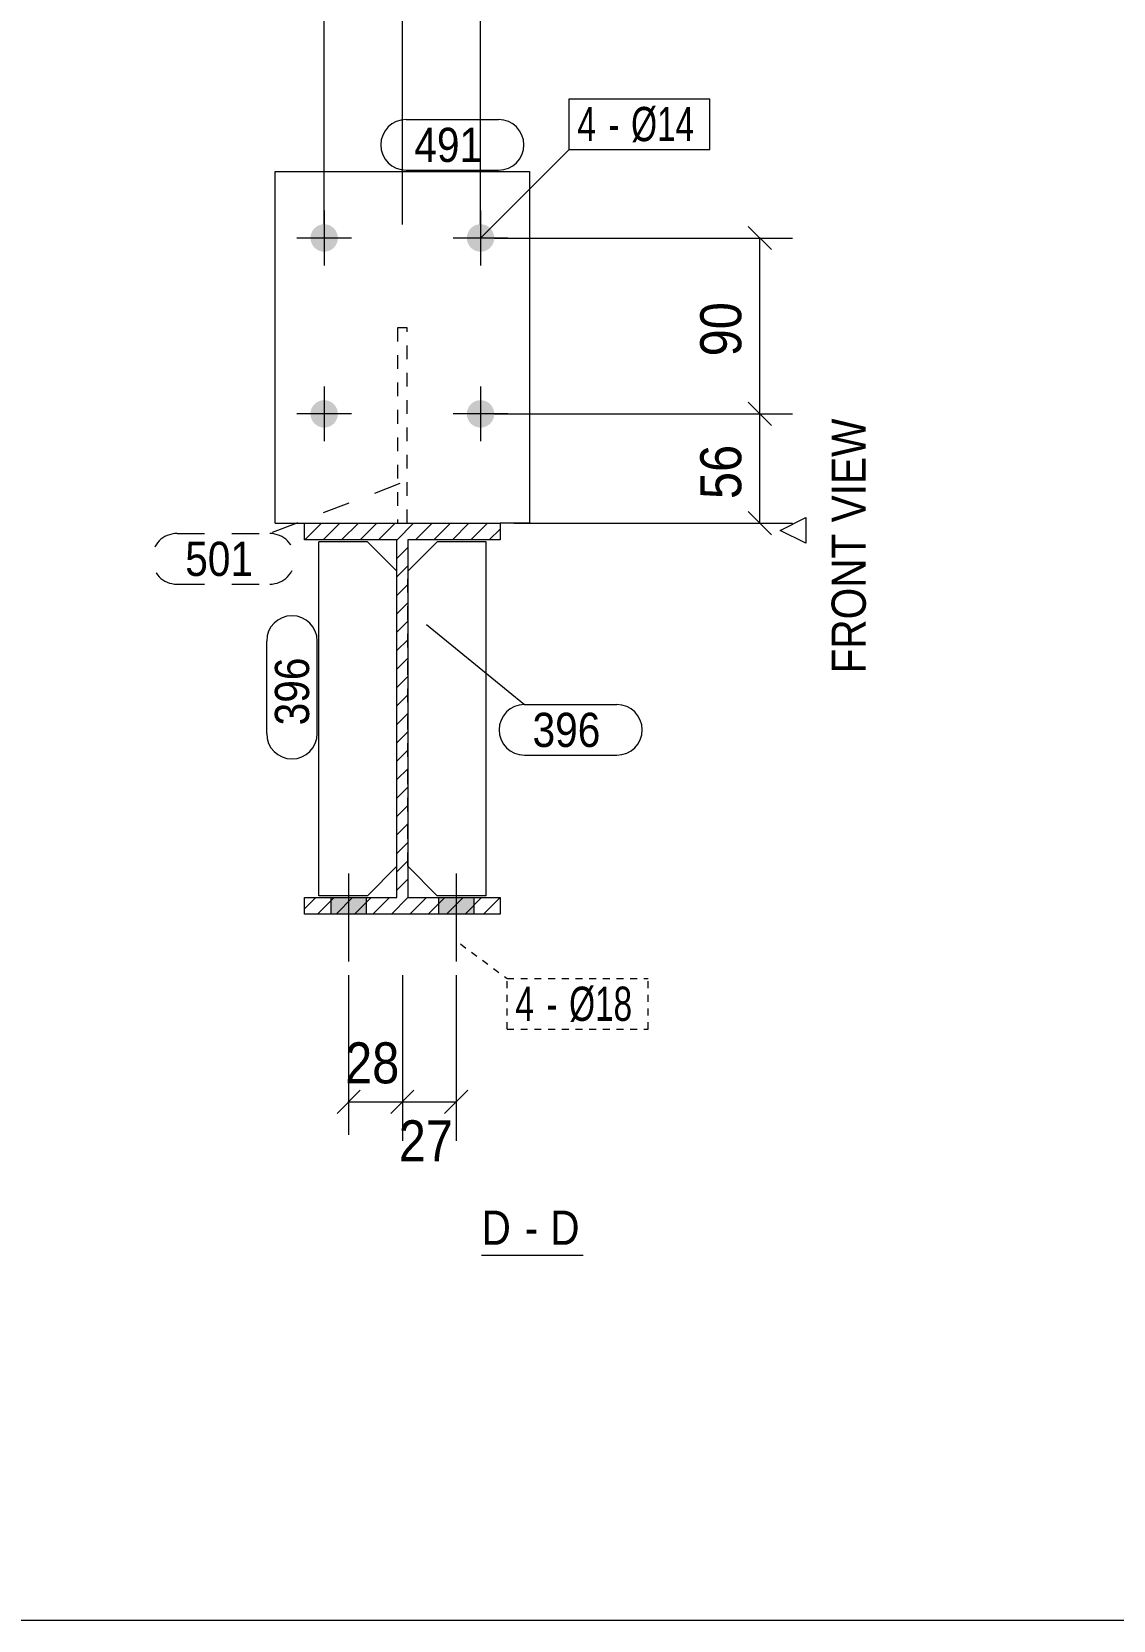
# Model space of a CAD drawing. Header units: millimetres. Extents: x 2 to 825, y 1 to 579.
# Drawn here: x 378.8 to 457.8, y 5 to 121.1 of the extents above; entities that cross this region are included whole.
import ezdxf

# ---------------------------------------------------------------- set-up
doc = ezdxf.new("R2010")
doc.units = ezdxf.units.MM
for name, pattern in [('XKITLINE00', [0]), ('XKITLINE01', [4, 1, -1, 1, -1]), ('XKITLINE02', [4, 2, -2]), ('XKITLINE04', [3, 0.5, -0.5, 0.5, -0.5, 0.5, -0.5])]:
    doc.linetypes.add(name, pattern=pattern)
for name, color, linetype, lineweight in [('Bolt', 3, 'Continuous', 0), ('BoltMark', 7, 'Continuous', 0), ('Dimensions', 7, 'Continuous', 0), ('DrawingSheet', 5, 'Continuous', 0), ('OtherObjectType', 7, 'Continuous', 0), ('Part', 2, 'Continuous', 0), ('PartMark', 7, 'Continuous', 0)]:
    doc.layers.add(name, color=color, linetype=linetype, lineweight=lineweight)
doc.styles.add('ARIAL', font='ARIAL.TTF')
doc.styles.add('ARIAL_NARROW', font='ARIALN.TTF')

# ---------------------------------------------------------------- blocks, each defined once
blk = doc.blocks.new('*A1')
at = {"layer": 'Part', "color": 7, "linetype": 'XKITLINE00', "lineweight": 0}
for p, q in [((398.73, 83.96), (399.94, 85.18)), ((400.08, 83.96), (401.29, 85.18)), ((401.42, 83.96), (402.64, 85.18)), ((402.77, 83.96), (403.99, 85.18)), ((404.12, 83.96), (405.33, 85.18)), ((405.45, 83.95), (406.68, 85.18)), ((406.81, 83.96), (408.03, 85.18)), ((408.16, 83.96), (409.37, 85.18)), ((409.51, 83.96), (410.72, 85.18)), ((410.85, 83.96), (412.07, 85.18)), ((412.2, 83.96), (413, 84.76)), ((405.46, 82.61), (406.26, 83.41)), ((405.46, 81.26), (406.26, 82.06)), ((405.46, 79.91), (406.26, 80.71)), ((405.46, 78.56), (406.26, 79.36)), ((405.46, 77.22), (406.26, 78.02)), ((405.46, 75.87), (406.26, 76.67)), ((405.46, 74.52), (406.26, 75.32)), ((405.46, 73.18), (406.26, 73.98)), ((405.46, 71.83), (406.26, 72.63)), ((405.46, 70.48), (406.26, 71.28)), ((405.46, 69.14), (406.26, 69.94)), ((405.46, 67.79), (406.26, 68.59)), ((405.46, 66.44), (406.26, 67.24)), ((405.46, 65.09), (405.59, 65.23)), ((405.59, 65.23), (406.26, 65.89)), ((405.46, 63.75), (406.26, 64.55)), ((405.46, 62.4), (406.26, 63.2)), ((405.46, 61.05), (406.26, 61.85)), ((405.46, 59.71), (406.26, 60.51)), ((405.46, 58.36), (406.26, 59.16)), ((398.71, 57), (399.53, 57.82)), ((399.66, 56.61), (400.87, 57.82)), ((401.01, 56.61), (402.22, 57.82)), ((402.35, 56.61), (403.57, 57.82)), ((403.7, 56.61), (404.92, 57.82)), ((405.05, 56.61), (406.26, 57.82)), ((406.4, 56.61), (407.61, 57.82)), ((407.74, 56.61), (408.96, 57.82)), ((409.09, 56.61), (410.3, 57.82)), ((410.44, 56.61), (411.65, 57.82)), ((411.78, 56.61), (413, 57.82))]:
    blk.add_line(p, q, dxfattribs=at)
blk = doc.blocks.new('*A105')
at = {"layer": 'Bolt'}
for points in [[(403.21, 57.82), (403.21, 56.61), (400.64, 56.61), (400.64, 57.82)], [(403.21, 57.82), (403.21, 56.61), (400.64, 56.61), (400.64, 57.82)], [(411.07, 57.82), (411.07, 56.61), (408.5, 56.61), (408.5, 57.82)], [(411.07, 57.82), (411.07, 56.61), (408.5, 56.61), (408.5, 57.82)]]:
    blk.add_hatch(color=3, dxfattribs=at).paths.add_polyline_path(points, flags=17)
at = {"layer": 'Bolt', "color": 3, "linetype": 'XKITLINE00', "lineweight": 0}
for p, q in [((401.93, 59.57), (401.93, 53.14)), ((401.93, 59.57), (401.93, 53.14)), ((409.78, 59.57), (409.78, 53.14)), ((409.78, 59.57), (409.78, 53.14)), ((400.64, 57.82), (400.64, 56.61)), ((400.64, 57.82), (400.64, 56.61)), ((403.21, 57.82), (403.21, 56.61)), ((403.21, 57.82), (403.21, 56.61)), ((408.5, 57.82), (408.5, 56.61)), ((408.5, 57.82), (408.5, 56.61)), ((411.07, 57.82), (411.07, 56.61)), ((411.07, 57.82), (411.07, 56.61))]:
    blk.add_line(p, q, dxfattribs=at)
blk = doc.blocks.new('*A106')
at = {"layer": 'Bolt'}
for points in [[(401.14, 106.01), (401.14, 105.98), (401.14, 105.96), (401.14, 105.94), (401.13, 105.91), (401.13, 105.89), (401.13, 105.86), (401.12, 105.84), (401.12, 105.81), (401.11, 105.79), (401.1, 105.77), (401.1, 105.74), (401.09, 105.72), (401.08, 105.7), (401.07, 105.67), (401.06, 105.65), (401.05, 105.63), (401.04, 105.61), (401.03, 105.58), (401.02, 105.56), (401.01, 105.54), (401, 105.52), (400.99, 105.5), (400.97, 105.48), (400.96, 105.46), (400.94, 105.44), (400.93, 105.42), (400.91, 105.4), (400.9, 105.38), (400.88, 105.36), (400.87, 105.34), (400.85, 105.33), (400.83, 105.31), (400.81, 105.29), (400.79, 105.28), (400.78, 105.26), (400.76, 105.25), (400.74, 105.23), (400.72, 105.22), (400.7, 105.2), (400.68, 105.19), (400.65, 105.18), (400.63, 105.16), (400.61, 105.15), (400.59, 105.14), (400.57, 105.13), (400.55, 105.12), (400.52, 105.11), (400.5, 105.1), (400.48, 105.09), (400.45, 105.08), (400.43, 105.08), (400.41, 105.07), (400.38, 105.06), (400.36, 105.06), (400.34, 105.05), (400.31, 105.05), (400.29, 105.04), (400.26, 105.04), (400.24, 105.04), (400.21, 105.04), (400.19, 105.03), (400.17, 105.03), (400.14, 105.03), (400.12, 105.03), (400.09, 105.03), (400.07, 105.04), (400.04, 105.04), (400.02, 105.04), (399.99, 105.04), (399.97, 105.05), (399.95, 105.05), (399.92, 105.06), (399.9, 105.06), (399.87, 105.07), (399.85, 105.08), (399.83, 105.08), (399.8, 105.09), (399.78, 105.1), (399.76, 105.11), (399.74, 105.12), (399.71, 105.13), (399.69, 105.14), (399.67, 105.15), (399.65, 105.16), (399.63, 105.18), (399.61, 105.19), (399.59, 105.2), (399.56, 105.22), (399.55, 105.23), (399.53, 105.25), (399.51, 105.26), (399.49, 105.28), (399.47, 105.29), (399.45, 105.31), (399.43, 105.33), (399.42, 105.34), (399.4, 105.36), (399.38, 105.38), (399.37, 105.4), (399.35, 105.42), (399.34, 105.44), (399.32, 105.46), (399.31, 105.48), (399.3, 105.5), (399.28, 105.52), (399.27, 105.54), (399.26, 105.56), (399.25, 105.58), (399.24, 105.61), (399.23, 105.63), (399.22, 105.65), (399.21, 105.67), (399.2, 105.7), (399.19, 105.72), (399.18, 105.74), (399.18, 105.77), (399.17, 105.79), (399.17, 105.81), (399.16, 105.84), (399.16, 105.86), (399.15, 105.89), (399.15, 105.91), (399.15, 105.94), (399.14, 105.96), (399.14, 105.98), (399.14, 106.01), (399.14, 106.03), (399.14, 106.06), (399.14, 106.08), (399.14, 106.11), (399.15, 106.13), (399.15, 106.16), (399.15, 106.18), (399.16, 106.2), (399.16, 106.23), (399.17, 106.25), (399.17, 106.28), (399.18, 106.3), (399.18, 106.32), (399.19, 106.35), (399.2, 106.37), (399.21, 106.39), (399.22, 106.42), (399.23, 106.44), (399.24, 106.46), (399.25, 106.48), (399.26, 106.51), (399.27, 106.53), (399.28, 106.55), (399.3, 106.57), (399.31, 106.59), (399.32, 106.61), (399.34, 106.63), (399.35, 106.65), (399.37, 106.67), (399.38, 106.69), (399.4, 106.71), (399.42, 106.72), (399.43, 106.74), (399.45, 106.76), (399.47, 106.77), (399.49, 106.79), (399.51, 106.81), (399.53, 106.82), (399.55, 106.84), (399.56, 106.85), (399.59, 106.87), (399.61, 106.88), (399.63, 106.89), (399.65, 106.9), (399.67, 106.92), (399.69, 106.93), (399.71, 106.94), (399.74, 106.95), (399.76, 106.96), (399.78, 106.97), (399.8, 106.98), (399.83, 106.98), (399.85, 106.99), (399.87, 107), (399.9, 107), (399.92, 107.01), (399.95, 107.01), (399.97, 107.02), (399.99, 107.02), (400.02, 107.03), (400.04, 107.03), (400.07, 107.03), (400.09, 107.03), (400.12, 107.03), (400.14, 107.03), (400.17, 107.03), (400.19, 107.03), (400.21, 107.03), (400.24, 107.03), (400.26, 107.03), (400.29, 107.02), (400.31, 107.02), (400.34, 107.01), (400.36, 107.01), (400.38, 107), (400.41, 107), (400.43, 106.99), (400.45, 106.98), (400.48, 106.98), (400.5, 106.97), (400.52, 106.96), (400.55, 106.95), (400.57, 106.94), (400.59, 106.93), (400.61, 106.92), (400.63, 106.9), (400.65, 106.89), (400.68, 106.88), (400.7, 106.87), (400.72, 106.85), (400.74, 106.84), (400.76, 106.82), (400.78, 106.81), (400.79, 106.79), (400.81, 106.77), (400.83, 106.76), (400.85, 106.74), (400.87, 106.72), (400.88, 106.71), (400.9, 106.69), (400.91, 106.67), (400.93, 106.65), (400.94, 106.63), (400.96, 106.61), (400.97, 106.59), (400.99, 106.57), (401, 106.55), (401.01, 106.53), (401.02, 106.51), (401.03, 106.48), (401.04, 106.46), (401.05, 106.44), (401.06, 106.42), (401.07, 106.39), (401.08, 106.37), (401.09, 106.35), (401.1, 106.32), (401.1, 106.3), (401.11, 106.28), (401.12, 106.25), (401.12, 106.23), (401.13, 106.2), (401.13, 106.18), (401.13, 106.16), (401.14, 106.13), (401.14, 106.11), (401.14, 106.08), (401.14, 106.06), (401.14, 106.03)], [(412.57, 106.01), (412.57, 105.98), (412.57, 105.96), (412.56, 105.94), (412.56, 105.91), (412.56, 105.89), (412.55, 105.86), (412.55, 105.84), (412.55, 105.81), (412.54, 105.79), (412.53, 105.77), (412.53, 105.74), (412.52, 105.72), (412.51, 105.7), (412.5, 105.67), (412.49, 105.65), (412.48, 105.63), (412.47, 105.61), (412.46, 105.58), (412.45, 105.56), (412.44, 105.54), (412.43, 105.52), (412.41, 105.5), (412.4, 105.48), (412.39, 105.46), (412.37, 105.44), (412.36, 105.42), (412.34, 105.4), (412.33, 105.38), (412.31, 105.36), (412.29, 105.34), (412.28, 105.33), (412.26, 105.31), (412.24, 105.29), (412.22, 105.28), (412.2, 105.26), (412.18, 105.25), (412.17, 105.23), (412.15, 105.22), (412.12, 105.2), (412.1, 105.19), (412.08, 105.18), (412.06, 105.16), (412.04, 105.15), (412.02, 105.14), (412, 105.13), (411.97, 105.12), (411.95, 105.11), (411.93, 105.1), (411.91, 105.09), (411.88, 105.08), (411.86, 105.08), (411.84, 105.07), (411.81, 105.06), (411.79, 105.06), (411.76, 105.05), (411.74, 105.05), (411.72, 105.04), (411.69, 105.04), (411.67, 105.04), (411.64, 105.04), (411.62, 105.03), (411.59, 105.03), (411.57, 105.03), (411.54, 105.03), (411.52, 105.03), (411.5, 105.04), (411.47, 105.04), (411.45, 105.04), (411.42, 105.04), (411.4, 105.05), (411.37, 105.05), (411.35, 105.06), (411.33, 105.06), (411.3, 105.07), (411.28, 105.08), (411.26, 105.08), (411.23, 105.09), (411.21, 105.1), (411.19, 105.11), (411.16, 105.12), (411.14, 105.13), (411.12, 105.14), (411.1, 105.15), (411.08, 105.16), (411.06, 105.18), (411.03, 105.19), (411.01, 105.2), (410.99, 105.22), (410.97, 105.23), (410.95, 105.25), (410.93, 105.26), (410.92, 105.28), (410.9, 105.29), (410.88, 105.31), (410.86, 105.33), (410.85, 105.34), (410.83, 105.36), (410.81, 105.38), (410.8, 105.4), (410.78, 105.42), (410.77, 105.44), (410.75, 105.46), (410.74, 105.48), (410.72, 105.5), (410.71, 105.52), (410.7, 105.54), (410.69, 105.56), (410.68, 105.58), (410.67, 105.61), (410.66, 105.63), (410.65, 105.65), (410.64, 105.67), (410.63, 105.7), (410.62, 105.72), (410.61, 105.74), (410.61, 105.77), (410.6, 105.79), (410.59, 105.81), (410.59, 105.84), (410.58, 105.86), (410.58, 105.89), (410.58, 105.91), (410.57, 105.94), (410.57, 105.96), (410.57, 105.98), (410.57, 106.01), (410.57, 106.03), (410.57, 106.06), (410.57, 106.08), (410.57, 106.11), (410.57, 106.13), (410.58, 106.16), (410.58, 106.18), (410.58, 106.2), (410.59, 106.23), (410.59, 106.25), (410.6, 106.28), (410.61, 106.3), (410.61, 106.32), (410.62, 106.35), (410.63, 106.37), (410.64, 106.39), (410.65, 106.42), (410.66, 106.44), (410.67, 106.46), (410.68, 106.48), (410.69, 106.51), (410.7, 106.53), (410.71, 106.55), (410.72, 106.57), (410.74, 106.59), (410.75, 106.61), (410.77, 106.63), (410.78, 106.65), (410.8, 106.67), (410.81, 106.69), (410.83, 106.71), (410.85, 106.72), (410.86, 106.74), (410.88, 106.76), (410.9, 106.77), (410.92, 106.79), (410.93, 106.81), (410.95, 106.82), (410.97, 106.84), (410.99, 106.85), (411.01, 106.87), (411.03, 106.88), (411.06, 106.89), (411.08, 106.9), (411.1, 106.92), (411.12, 106.93), (411.14, 106.94), (411.16, 106.95), (411.19, 106.96), (411.21, 106.97), (411.23, 106.98), (411.26, 106.98), (411.28, 106.99), (411.3, 107), (411.33, 107), (411.35, 107.01), (411.37, 107.01), (411.4, 107.02), (411.42, 107.02), (411.45, 107.03), (411.47, 107.03), (411.5, 107.03), (411.52, 107.03), (411.54, 107.03), (411.57, 107.03), (411.59, 107.03), (411.62, 107.03), (411.64, 107.03), (411.67, 107.03), (411.69, 107.03), (411.72, 107.02), (411.74, 107.02), (411.76, 107.01), (411.79, 107.01), (411.81, 107), (411.84, 107), (411.86, 106.99), (411.88, 106.98), (411.91, 106.98), (411.93, 106.97), (411.95, 106.96), (411.97, 106.95), (412, 106.94), (412.02, 106.93), (412.04, 106.92), (412.06, 106.9), (412.08, 106.89), (412.1, 106.88), (412.12, 106.87), (412.15, 106.85), (412.17, 106.84), (412.18, 106.82), (412.2, 106.81), (412.22, 106.79), (412.24, 106.77), (412.26, 106.76), (412.28, 106.74), (412.29, 106.72), (412.31, 106.71), (412.33, 106.69), (412.34, 106.67), (412.36, 106.65), (412.37, 106.63), (412.39, 106.61), (412.4, 106.59), (412.41, 106.57), (412.43, 106.55), (412.44, 106.53), (412.45, 106.51), (412.46, 106.48), (412.47, 106.46), (412.48, 106.44), (412.49, 106.42), (412.5, 106.39), (412.51, 106.37), (412.52, 106.35), (412.53, 106.32), (412.53, 106.3), (412.54, 106.28), (412.55, 106.25), (412.55, 106.23), (412.55, 106.2), (412.56, 106.18), (412.56, 106.16), (412.56, 106.13), (412.57, 106.11), (412.57, 106.08), (412.57, 106.06), (412.57, 106.03)], [(401.14, 93.15), (401.14, 93.13), (401.14, 93.1), (401.14, 93.08), (401.13, 93.05), (401.13, 93.03), (401.13, 93.01), (401.12, 92.98), (401.12, 92.96), (401.11, 92.93), (401.1, 92.91), (401.1, 92.89), (401.09, 92.86), (401.08, 92.84), (401.07, 92.82), (401.06, 92.79), (401.05, 92.77), (401.04, 92.75), (401.03, 92.73), (401.02, 92.71), (401.01, 92.68), (401, 92.66), (400.99, 92.64), (400.97, 92.62), (400.96, 92.6), (400.94, 92.58), (400.93, 92.56), (400.91, 92.54), (400.9, 92.52), (400.88, 92.51), (400.87, 92.49), (400.85, 92.47), (400.83, 92.45), (400.81, 92.44), (400.79, 92.42), (400.78, 92.4), (400.76, 92.39), (400.74, 92.37), (400.72, 92.36), (400.7, 92.35), (400.68, 92.33), (400.65, 92.32), (400.63, 92.31), (400.61, 92.29), (400.59, 92.28), (400.57, 92.27), (400.55, 92.26), (400.52, 92.25), (400.5, 92.24), (400.48, 92.24), (400.45, 92.23), (400.43, 92.22), (400.41, 92.21), (400.38, 92.21), (400.36, 92.2), (400.34, 92.2), (400.31, 92.19), (400.29, 92.19), (400.26, 92.18), (400.24, 92.18), (400.21, 92.18), (400.19, 92.18), (400.17, 92.18), (400.14, 92.18), (400.12, 92.18), (400.09, 92.18), (400.07, 92.18), (400.04, 92.18), (400.02, 92.18), (399.99, 92.19), (399.97, 92.19), (399.95, 92.2), (399.92, 92.2), (399.9, 92.21), (399.87, 92.21), (399.85, 92.22), (399.83, 92.23), (399.8, 92.24), (399.78, 92.24), (399.76, 92.25), (399.74, 92.26), (399.71, 92.27), (399.69, 92.28), (399.67, 92.29), (399.65, 92.31), (399.63, 92.32), (399.61, 92.33), (399.59, 92.35), (399.56, 92.36), (399.55, 92.37), (399.53, 92.39), (399.51, 92.4), (399.49, 92.42), (399.47, 92.44), (399.45, 92.45), (399.43, 92.47), (399.42, 92.49), (399.4, 92.51), (399.38, 92.52), (399.37, 92.54), (399.35, 92.56), (399.34, 92.58), (399.32, 92.6), (399.31, 92.62), (399.3, 92.64), (399.28, 92.66), (399.27, 92.68), (399.26, 92.71), (399.25, 92.73), (399.24, 92.75), (399.23, 92.77), (399.22, 92.79), (399.21, 92.82), (399.2, 92.84), (399.19, 92.86), (399.18, 92.89), (399.18, 92.91), (399.17, 92.93), (399.17, 92.96), (399.16, 92.98), (399.16, 93.01), (399.15, 93.03), (399.15, 93.05), (399.15, 93.08), (399.14, 93.1), (399.14, 93.13), (399.14, 93.15), (399.14, 93.18), (399.14, 93.2), (399.14, 93.23), (399.14, 93.25), (399.15, 93.27), (399.15, 93.3), (399.15, 93.32), (399.16, 93.35), (399.16, 93.37), (399.17, 93.4), (399.17, 93.42), (399.18, 93.44), (399.18, 93.47), (399.19, 93.49), (399.2, 93.51), (399.21, 93.54), (399.22, 93.56), (399.23, 93.58), (399.24, 93.6), (399.25, 93.63), (399.26, 93.65), (399.27, 93.67), (399.28, 93.69), (399.3, 93.71), (399.31, 93.73), (399.32, 93.75), (399.34, 93.77), (399.35, 93.79), (399.37, 93.81), (399.38, 93.83), (399.4, 93.85), (399.42, 93.87), (399.43, 93.88), (399.45, 93.9), (399.47, 93.92), (399.49, 93.93), (399.51, 93.95), (399.53, 93.96), (399.55, 93.98), (399.56, 93.99), (399.59, 94.01), (399.61, 94.02), (399.63, 94.03), (399.65, 94.05), (399.67, 94.06), (399.69, 94.07), (399.71, 94.08), (399.74, 94.09), (399.76, 94.1), (399.78, 94.11), (399.8, 94.12), (399.83, 94.13), (399.85, 94.13), (399.87, 94.14), (399.9, 94.15), (399.92, 94.15), (399.95, 94.16), (399.97, 94.16), (399.99, 94.17), (400.02, 94.17), (400.04, 94.17), (400.07, 94.17), (400.09, 94.18), (400.12, 94.18), (400.14, 94.18), (400.17, 94.18), (400.19, 94.18), (400.21, 94.17), (400.24, 94.17), (400.26, 94.17), (400.29, 94.17), (400.31, 94.16), (400.34, 94.16), (400.36, 94.15), (400.38, 94.15), (400.41, 94.14), (400.43, 94.13), (400.45, 94.13), (400.48, 94.12), (400.5, 94.11), (400.52, 94.1), (400.55, 94.09), (400.57, 94.08), (400.59, 94.07), (400.61, 94.06), (400.63, 94.05), (400.65, 94.03), (400.68, 94.02), (400.7, 94.01), (400.72, 93.99), (400.74, 93.98), (400.76, 93.96), (400.78, 93.95), (400.79, 93.93), (400.81, 93.92), (400.83, 93.9), (400.85, 93.88), (400.87, 93.87), (400.88, 93.85), (400.9, 93.83), (400.91, 93.81), (400.93, 93.79), (400.94, 93.77), (400.96, 93.75), (400.97, 93.73), (400.99, 93.71), (401, 93.69), (401.01, 93.67), (401.02, 93.65), (401.03, 93.63), (401.04, 93.6), (401.05, 93.58), (401.06, 93.56), (401.07, 93.54), (401.08, 93.51), (401.09, 93.49), (401.1, 93.47), (401.1, 93.44), (401.11, 93.42), (401.12, 93.4), (401.12, 93.37), (401.13, 93.35), (401.13, 93.32), (401.13, 93.3), (401.14, 93.27), (401.14, 93.25), (401.14, 93.23), (401.14, 93.2), (401.14, 93.18)], [(412.57, 93.15), (412.57, 93.13), (412.57, 93.1), (412.56, 93.08), (412.56, 93.05), (412.56, 93.03), (412.55, 93.01), (412.55, 92.98), (412.55, 92.96), (412.54, 92.93), (412.53, 92.91), (412.53, 92.89), (412.52, 92.86), (412.51, 92.84), (412.5, 92.82), (412.49, 92.79), (412.48, 92.77), (412.47, 92.75), (412.46, 92.73), (412.45, 92.71), (412.44, 92.68), (412.43, 92.66), (412.41, 92.64), (412.4, 92.62), (412.39, 92.6), (412.37, 92.58), (412.36, 92.56), (412.34, 92.54), (412.33, 92.52), (412.31, 92.51), (412.29, 92.49), (412.28, 92.47), (412.26, 92.45), (412.24, 92.44), (412.22, 92.42), (412.2, 92.4), (412.18, 92.39), (412.17, 92.37), (412.15, 92.36), (412.12, 92.35), (412.1, 92.33), (412.08, 92.32), (412.06, 92.31), (412.04, 92.29), (412.02, 92.28), (412, 92.27), (411.97, 92.26), (411.95, 92.25), (411.93, 92.24), (411.91, 92.24), (411.88, 92.23), (411.86, 92.22), (411.84, 92.21), (411.81, 92.21), (411.79, 92.2), (411.76, 92.2), (411.74, 92.19), (411.72, 92.19), (411.69, 92.18), (411.67, 92.18), (411.64, 92.18), (411.62, 92.18), (411.59, 92.18), (411.57, 92.18), (411.54, 92.18), (411.52, 92.18), (411.5, 92.18), (411.47, 92.18), (411.45, 92.18), (411.42, 92.19), (411.4, 92.19), (411.37, 92.2), (411.35, 92.2), (411.33, 92.21), (411.3, 92.21), (411.28, 92.22), (411.26, 92.23), (411.23, 92.24), (411.21, 92.24), (411.19, 92.25), (411.16, 92.26), (411.14, 92.27), (411.12, 92.28), (411.1, 92.29), (411.08, 92.31), (411.06, 92.32), (411.03, 92.33), (411.01, 92.35), (410.99, 92.36), (410.97, 92.37), (410.95, 92.39), (410.93, 92.4), (410.92, 92.42), (410.9, 92.44), (410.88, 92.45), (410.86, 92.47), (410.85, 92.49), (410.83, 92.51), (410.81, 92.52), (410.8, 92.54), (410.78, 92.56), (410.77, 92.58), (410.75, 92.6), (410.74, 92.62), (410.72, 92.64), (410.71, 92.66), (410.7, 92.68), (410.69, 92.71), (410.68, 92.73), (410.67, 92.75), (410.66, 92.77), (410.65, 92.79), (410.64, 92.82), (410.63, 92.84), (410.62, 92.86), (410.61, 92.89), (410.61, 92.91), (410.6, 92.93), (410.59, 92.96), (410.59, 92.98), (410.58, 93.01), (410.58, 93.03), (410.58, 93.05), (410.57, 93.08), (410.57, 93.1), (410.57, 93.13), (410.57, 93.15), (410.57, 93.18), (410.57, 93.2), (410.57, 93.23), (410.57, 93.25), (410.57, 93.27), (410.58, 93.3), (410.58, 93.32), (410.58, 93.35), (410.59, 93.37), (410.59, 93.4), (410.6, 93.42), (410.61, 93.44), (410.61, 93.47), (410.62, 93.49), (410.63, 93.51), (410.64, 93.54), (410.65, 93.56), (410.66, 93.58), (410.67, 93.6), (410.68, 93.63), (410.69, 93.65), (410.7, 93.67), (410.71, 93.69), (410.72, 93.71), (410.74, 93.73), (410.75, 93.75), (410.77, 93.77), (410.78, 93.79), (410.8, 93.81), (410.81, 93.83), (410.83, 93.85), (410.85, 93.87), (410.86, 93.88), (410.88, 93.9), (410.9, 93.92), (410.92, 93.93), (410.93, 93.95), (410.95, 93.96), (410.97, 93.98), (410.99, 93.99), (411.01, 94.01), (411.03, 94.02), (411.06, 94.03), (411.08, 94.05), (411.1, 94.06), (411.12, 94.07), (411.14, 94.08), (411.16, 94.09), (411.19, 94.1), (411.21, 94.11), (411.23, 94.12), (411.26, 94.13), (411.28, 94.13), (411.3, 94.14), (411.33, 94.15), (411.35, 94.15), (411.37, 94.16), (411.4, 94.16), (411.42, 94.17), (411.45, 94.17), (411.47, 94.17), (411.5, 94.17), (411.52, 94.18), (411.54, 94.18), (411.57, 94.18), (411.59, 94.18), (411.62, 94.18), (411.64, 94.17), (411.67, 94.17), (411.69, 94.17), (411.72, 94.17), (411.74, 94.16), (411.76, 94.16), (411.79, 94.15), (411.81, 94.15), (411.84, 94.14), (411.86, 94.13), (411.88, 94.13), (411.91, 94.12), (411.93, 94.11), (411.95, 94.1), (411.97, 94.09), (412, 94.08), (412.02, 94.07), (412.04, 94.06), (412.06, 94.05), (412.08, 94.03), (412.1, 94.02), (412.12, 94.01), (412.15, 93.99), (412.17, 93.98), (412.18, 93.96), (412.2, 93.95), (412.22, 93.93), (412.24, 93.92), (412.26, 93.9), (412.28, 93.88), (412.29, 93.87), (412.31, 93.85), (412.33, 93.83), (412.34, 93.81), (412.36, 93.79), (412.37, 93.77), (412.39, 93.75), (412.4, 93.73), (412.41, 93.71), (412.43, 93.69), (412.44, 93.67), (412.45, 93.65), (412.46, 93.63), (412.47, 93.6), (412.48, 93.58), (412.49, 93.56), (412.5, 93.54), (412.51, 93.51), (412.52, 93.49), (412.53, 93.47), (412.53, 93.44), (412.54, 93.42), (412.55, 93.4), (412.55, 93.37), (412.55, 93.35), (412.56, 93.32), (412.56, 93.3), (412.56, 93.27), (412.57, 93.25), (412.57, 93.23), (412.57, 93.2), (412.57, 93.18)]]:
    blk.add_hatch(color=3, dxfattribs=at).paths.add_polyline_path(points, flags=17)
at = {"layer": 'Bolt', "color": 3, "linetype": 'XKITLINE00', "lineweight": 0}
for p, q in [((400.14, 108.03), (400.14, 104.03)), ((411.57, 108.03), (411.57, 104.03)), ((402.14, 106.03), (398.14, 106.03)), ((413.57, 106.03), (409.57, 106.03)), ((400.14, 95.18), (400.14, 91.18)), ((411.57, 95.18), (411.57, 91.18)), ((402.14, 93.18), (398.14, 93.18)), ((413.57, 93.18), (409.57, 93.18))]:
    blk.add_line(p, q, dxfattribs=at)
blk = doc.blocks.new('*A107')
at = {"layer": 'Part', "color": 2, "linetype": 'XKITLINE00', "lineweight": 0}
for p, q in [((398.71, 83.96), (398.71, 85.18)), ((398.71, 85.18), (413, 85.18)), ((413, 85.18), (413, 83.96)), ((405.46, 83.96), (398.71, 83.96)), ((405.46, 57.82), (405.46, 83.96)), ((413, 83.96), (406.26, 83.96)), ((406.26, 83.96), (406.26, 57.82)), ((398.71, 56.61), (398.71, 57.82)), ((398.71, 57.82), (405.46, 57.82)), ((406.26, 57.82), (413, 57.82)), ((413, 57.82), (413, 56.61)), ((413, 56.61), (398.71, 56.61))]:
    blk.add_line(p, q, dxfattribs=at)
blk = doc.blocks.new('*A108')
at = {"layer": 'Part', "color": 2, "linetype": 'XKITLINE00', "lineweight": 0}
for p, q in [((396.57, 85.18), (396.57, 110.89)), ((396.57, 110.89), (415.14, 110.89)), ((415.14, 110.89), (415.14, 85.18)), ((396.57, 85.18), (398.71, 85.18)), ((415.14, 85.18), (413, 85.18))]:
    blk.add_line(p, q, dxfattribs=at)
at = {"layer": 'Part', "color": 7, "linetype": 'XKITLINE01', "lineweight": 0}
blk.add_line((398.71, 85.18), (413, 85.18), dxfattribs=at)
blk = doc.blocks.new('*A109')
at = {"layer": 'Part', "color": 7, "linetype": 'XKITLINE01', "lineweight": 0}
for p, q in [((406.21, 99.46), (405.5, 99.46)), ((405.5, 99.46), (405.5, 85.18)), ((406.21, 85.18), (406.21, 99.46)), ((405.5, 85.18), (406.21, 85.18))]:
    blk.add_line(p, q, dxfattribs=at)
blk = doc.blocks.new('*A110')
at = {"layer": 'Part', "color": 2, "linetype": 'XKITLINE00', "lineweight": 0}
for p, q in [((399.74, 57.96), (399.74, 83.82)), ((403.31, 83.82), (399.74, 83.82)), ((405.46, 81.68), (403.31, 83.82)), ((405.46, 60.11), (403.31, 57.96)), ((403.31, 57.96), (399.74, 57.96))]:
    blk.add_line(p, q, dxfattribs=at)
at = {"layer": 'Part', "color": 7, "linetype": 'XKITLINE01', "lineweight": 0}
blk.add_line((405.46, 60.11), (405.46, 81.68), dxfattribs=at)
blk = doc.blocks.new('*A111')
at = {"layer": 'Part', "color": 2, "linetype": 'XKITLINE00', "lineweight": 0}
for p, q in [((406.26, 81.68), (408.4, 83.82)), ((411.97, 83.82), (408.4, 83.82)), ((411.97, 57.96), (411.97, 83.82)), ((408.4, 57.96), (406.26, 60.11)), ((411.97, 57.96), (408.4, 57.96))]:
    blk.add_line(p, q, dxfattribs=at)
at = {"layer": 'Part', "color": 7, "linetype": 'XKITLINE01', "lineweight": 0}
blk.add_line((406.26, 60.11), (406.26, 81.68), dxfattribs=at)
blk = doc.blocks.new('*A118')
at = {"layer": 'DrawingSheet', "color": 5, "linetype": 'XKITLINE00', "lineweight": 0}
blk.add_line((5, 5), (825, 5), dxfattribs=at)
blk = doc.blocks.new('*A220')
at = {"layer": 'Dimensions', "color": 7, "linetype": 'XKITLINE00', "lineweight": 0}
for p, q in [((400.14, 107.03), (400.14, 129.28)), ((405.86, 107.03), (405.86, 129.28)), ((400.99, 127.28), (399.29, 125.58)), ((406.7, 127.28), (405.01, 125.58)), ((400.14, 126.43), (405.86, 126.43))]:
    blk.add_line(p, q, dxfattribs=at)
at = {"layer": 'Dimensions', "color": 3}
for p in [(400.14, 126.43), (405.86, 126.43)]:
    blk.add_point(p, dxfattribs=at)
at = {"layer": 'Dimensions', "color": 3, "style": 'ARIAL', "width": 0.85}
blk.add_text('40', height=3, dxfattribs=at).set_placement((400.77, 127.78))
blk = doc.blocks.new('*A221')
at = {"layer": 'Dimensions', "color": 7, "linetype": 'XKITLINE00', "lineweight": 0}
for p, q in [((405.86, 107.03), (405.86, 129.28)), ((411.57, 107.03), (411.57, 129.28)), ((406.7, 127.28), (405.01, 125.58)), ((412.42, 127.28), (410.72, 125.58)), ((405.86, 126.43), (411.57, 126.43))]:
    blk.add_line(p, q, dxfattribs=at)
at = {"layer": 'Dimensions', "color": 3}
for p in [(405.86, 126.43), (411.57, 126.43)]:
    blk.add_point(p, dxfattribs=at)
at = {"layer": 'Dimensions', "color": 3, "style": 'ARIAL', "width": 0.85}
blk.add_text('40', height=3, dxfattribs=at).set_placement((406.49, 127.78))
blk = doc.blocks.new('*A222')
at = {"layer": 'Dimensions', "color": 7, "linetype": 'XKITLINE00', "lineweight": 0}
for p, q in [((401.93, 52.14), (401.93, 40.49)), ((405.86, 52.14), (405.86, 40.49)), ((402.78, 43.74), (401.08, 42.04)), ((406.7, 43.74), (405.01, 42.04)), ((401.93, 42.89), (405.86, 42.89))]:
    blk.add_line(p, q, dxfattribs=at)
at = {"layer": 'Dimensions', "color": 3}
for p in [(401.93, 42.89), (405.86, 42.89)]:
    blk.add_point(p, dxfattribs=at)
at = {"layer": 'Dimensions', "color": 3, "style": 'ARIAL', "width": 0.85}
blk.add_text('28', height=3, dxfattribs=at).set_placement((401.67, 44.24))
blk = doc.blocks.new('*A223')
at = {"layer": 'Dimensions', "color": 7, "linetype": 'XKITLINE00', "lineweight": 0}
for p, q in [((405.86, 52.14), (405.86, 40.04)), ((409.78, 52.14), (409.78, 40.04)), ((406.7, 43.74), (405.01, 42.04)), ((410.63, 43.74), (408.94, 42.04)), ((405.86, 42.89), (409.78, 42.89))]:
    blk.add_line(p, q, dxfattribs=at)
at = {"layer": 'Dimensions', "color": 3}
for p in [(405.86, 42.89), (409.78, 42.89)]:
    blk.add_point(p, dxfattribs=at)
at = {"layer": 'Dimensions', "color": 3, "style": 'ARIAL', "width": 0.85}
blk.add_text('27', height=3, dxfattribs=at).set_placement((405.59, 38.54))
blk = doc.blocks.new('*A224')
at = {"layer": 'Dimensions', "color": 7, "linetype": 'XKITLINE00', "lineweight": 0}
for p, q in [((412.57, 93.18), (434.37, 93.18)), ((431.12, 94.03), (432.82, 92.33)), ((431.97, 85.18), (431.97, 93.18)), ((431.12, 86.03), (432.82, 84.33)), ((414, 85.18), (434.37, 85.18))]:
    blk.add_line(p, q, dxfattribs=at)
at = {"layer": 'Dimensions', "color": 3}
for p in [(431.97, 93.18), (431.97, 85.18)]:
    blk.add_point(p, dxfattribs=at)
at = {"layer": 'Dimensions', "color": 3, "style": 'ARIAL', "width": 0.85}
blk.add_text('56', height=3, rotation=90.0002, dxfattribs=at).set_placement((430.62, 86.95))
blk = doc.blocks.new('*A225')
at = {"layer": 'Dimensions', "color": 7, "linetype": 'XKITLINE00', "lineweight": 0}
for p, q in [((431.12, 106.88), (432.82, 105.19)), ((412.57, 106.03), (434.37, 106.03)), ((431.97, 93.18), (431.97, 106.03)), ((412.57, 93.18), (434.37, 93.18)), ((431.12, 94.03), (432.82, 92.33))]:
    blk.add_line(p, q, dxfattribs=at)
at = {"layer": 'Dimensions', "color": 3}
for p in [(431.97, 106.03), (431.97, 93.18)]:
    blk.add_point(p, dxfattribs=at)
at = {"layer": 'Dimensions', "color": 3, "style": 'ARIAL', "width": 0.85}
blk.add_text('90', height=3, rotation=90.0002, dxfattribs=at).set_placement((430.62, 97.38))
blk = doc.blocks.new('*A226')
at = {"layer": 'BoltMark', "color": 7, "linetype": 'XKITLINE00', "lineweight": 0}
for p, q in [((418.04, 116.21), (428.33, 116.21)), ((418.04, 112.51), (418.04, 116.21)), ((428.33, 112.51), (428.33, 116.21)), ((411.57, 106.03), (418.04, 112.51)), ((418.04, 112.51), (428.33, 112.51))]:
    blk.add_line(p, q, dxfattribs=at)
at = {"layer": 'BoltMark', "color": 3, "style": 'ARIAL_NARROW', "width": 0.85}
for s, p in [('4', (418.64, 113.11)), ('Ø14', (422.57, 113.11)), ('-', (420.91, 113.11))]:
    blk.add_text(s, height=2.5, dxfattribs=at).set_placement(p)
blk = doc.blocks.new('*A227')
at = {"layer": 'BoltMark', "color": 7, "linetype": 'XKITLINE04', "lineweight": 0}
for p, q in [((410.1, 54.43), (413.51, 51.91)), ((413.51, 51.91), (423.81, 51.91)), ((413.51, 48.21), (413.51, 51.91)), ((423.81, 48.21), (423.81, 51.91)), ((413.51, 48.21), (423.81, 48.21))]:
    blk.add_line(p, q, dxfattribs=at)
at = {"layer": 'BoltMark', "color": 3, "style": 'ARIAL_NARROW', "width": 0.85}
for s, p in [('4', (414.11, 48.81)), ('Ø18', (418.04, 48.81)), ('-', (416.38, 48.81))]:
    blk.add_text(s, height=2.5, dxfattribs=at).set_placement(p)
blk = doc.blocks.new('*A228')
at = {"layer": 'PartMark', "color": 7, "linetype": 'XKITLINE00', "lineweight": 0}
for p, q in [((395.94, 69.81), (395.94, 76.57)), ((399.64, 69.81), (399.64, 76.57))]:
    blk.add_line(p, q, dxfattribs=at)
for centre, start, end in [((397.79, 76.57), 0, 180), ((397.79, 69.81), 180, 0)]:
    blk.add_arc(centre, 1.85, start, end, dxfattribs=at)
at = {"layer": 'PartMark', "color": 3, "style": 'ARIAL', "width": 0.85}
blk.add_text('396', height=2.5, rotation=90.0002, dxfattribs=at).set_placement((399.04, 70.41))
blk = doc.blocks.new('*A229')
at = {"layer": 'PartMark', "color": 7, "linetype": 'XKITLINE00', "lineweight": 0}
for p, q in [((406.13, 114.69), (412.89, 114.69)), ((406.13, 110.99), (412.89, 110.99))]:
    blk.add_line(p, q, dxfattribs=at)
for centre, start, end in [((406.13, 112.84), 90, 270), ((412.89, 112.84), 270, 90)]:
    blk.add_arc(centre, 1.85, start, end, dxfattribs=at)
at = {"layer": 'PartMark', "color": 3, "style": 'ARIAL', "width": 0.85}
blk.add_text('491', height=2.5, dxfattribs=at).set_placement((406.73, 111.59))
blk = doc.blocks.new('*A230')
at = {"layer": 'PartMark', "color": 7, "linetype": 'XKITLINE02', "lineweight": 0}
for p, q in [((405.68, 88.08), (396.16, 84.43)), ((389.39, 84.43), (396.16, 84.43)), ((389.39, 80.73), (396.16, 80.73))]:
    blk.add_line(p, q, dxfattribs=at)
for centre, start, end in [((389.39, 82.58), 90, 270), ((396.16, 82.58), 270, 90)]:
    blk.add_arc(centre, 1.85, start, end, dxfattribs=at)
at = {"layer": 'PartMark', "color": 3, "style": 'ARIAL', "width": 0.85}
blk.add_text('501', height=2.5, dxfattribs=at).set_placement((389.99, 81.33))
blk = doc.blocks.new('*A231')
at = {"layer": 'PartMark', "color": 7, "linetype": 'XKITLINE00', "lineweight": 0}
for p, q in [((407.62, 77.78), (414.77, 71.93)), ((414.77, 71.93), (421.53, 71.93)), ((414.77, 68.23), (421.53, 68.23))]:
    blk.add_line(p, q, dxfattribs=at)
for centre, start, end in [((414.77, 70.08), 90, 270), ((421.53, 70.08), 270, 90)]:
    blk.add_arc(centre, 1.85, start, end, dxfattribs=at)
at = {"layer": 'PartMark', "color": 3, "style": 'ARIAL', "width": 0.85}
blk.add_text('396', height=2.5, dxfattribs=at).set_placement((415.37, 68.83))
blk = doc.blocks.new('*A232')
at = {"layer": 'OtherObjectType', "color": 7, "linetype": 'XKITLINE00', "lineweight": 0}
for p, q in [((410.73, 132.88), (409.79, 134.76)), ((409.79, 134.76), (411.67, 134.76)), ((411.67, 134.76), (410.73, 132.88)), ((410.73, 132.88), (410.73, 132.88)), ((433.47, 84.66), (435.35, 85.6)), ((435.35, 85.6), (435.35, 83.72)), ((435.35, 83.72), (433.47, 84.66)), ((433.47, 84.66), (433.47, 84.66)), ((411.64, 31.69), (419.07, 31.69))]:
    blk.add_line(p, q, dxfattribs=at)
at = {"layer": 'OtherObjectType', "color": 7, "style": 'ARIAL', "width": 0.85}
for s, p in [('TOP VIEW', (402.58, 136.63)), ('D', (411.64, 32.44)), ('D', (416.66, 32.44)), ('-', (414.8, 32.44))]:
    blk.add_text(s, height=2.5, dxfattribs=at).set_placement(p)
blk.add_text('FRONT VIEW', height=2.5, rotation=90, dxfattribs=at).set_placement((439.72, 74.2))

msp = doc.modelspace()

# ---------------------------------------------------------------- block references
at = {"lineweight": 0}
for name in ['*A118', '*A220', '*A221', '*A226', '*A229', '*A108', '*A106', '*A225', '*A109', '*A224', '*A230', '*A1', '*A107', '*A110', '*A111', '*A228', '*A231', '*A105', '*A227', '*A222', '*A223']:
    msp.add_blockref(name, (0, 0), dxfattribs=at)
at = {"layer": 'OtherObjectType', "lineweight": 0}
msp.add_blockref('*A232', (0, 0), dxfattribs=at)

doc.saveas('drawing.dxf')
